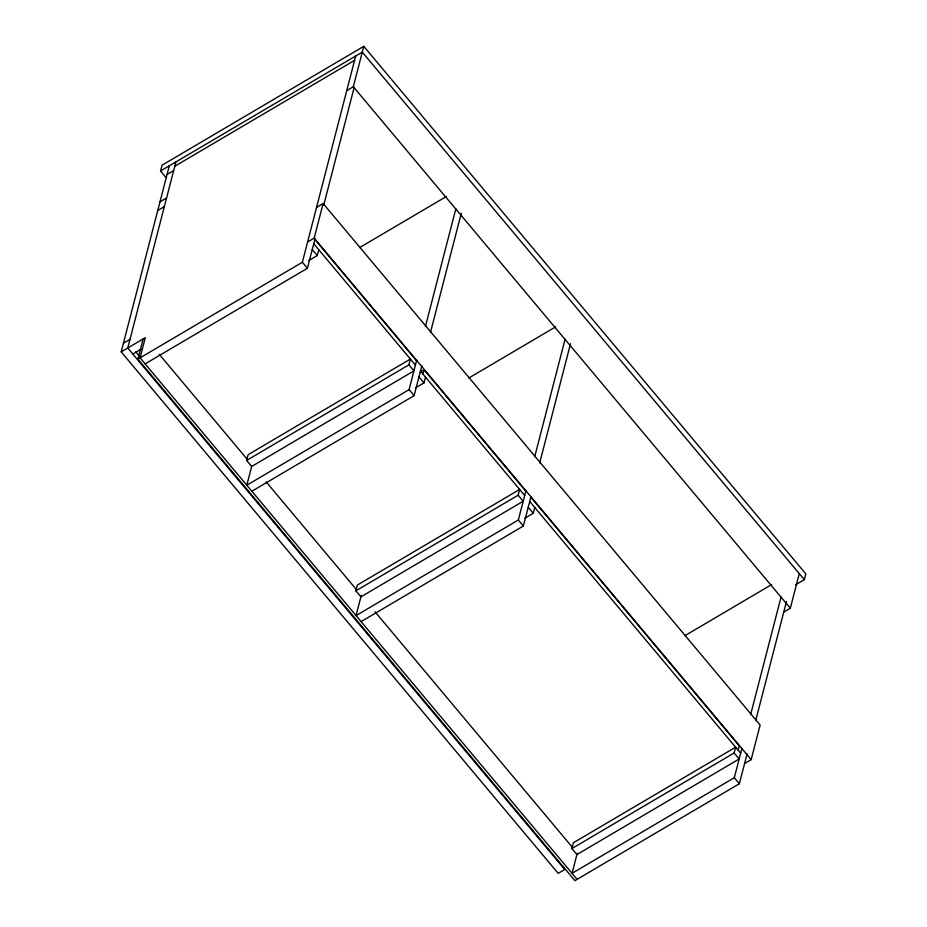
<?xml version="1.0" encoding="UTF-8"?>
<svg xmlns="http://www.w3.org/2000/svg" width="927" height="927" viewBox="0 0 927 927"><rect width="100%" height="100%" fill="white"/><g stroke="black" fill="none" stroke-linecap="round" stroke-linejoin="round"><path stroke-width="1.39" d="M166.107 177.636L160.533 170.985L162.028 165.215L363.766 46.35L805.806 573.871L804.323 579.642L795.598 584.775M175.887 161.947L127.764 347.996L564.763 869.503L558.193 873.373L121.194 351.878L169.305 165.817M747.104 753.813L739.364 783.744L574.891 880.65L137.891 359.143L143.117 338.958M246.628 460.452L248.112 454.682L410.383 359.073L408.9 364.844L246.628 460.452L251.669 466.478L413.94 370.858L408.9 364.844M137.891 359.143L302.364 262.248L355.701 55.991M251.692 466.374L246.814 485.227L409.085 389.607L416.698 360.163M307.59 242.005L314.172 238.123L323.129 203.511L760.128 725.018L751.171 759.63L744.59 763.5M346.744 90.614L353.326 86.732L363.766 46.35M145.133 363.871L307.405 268.262L315.018 238.818M323.72 205.157L354.184 87.37M308.621 260.638L317.289 255.528L318.784 249.757M355.875 590.835L357.37 585.064L519.641 489.456L518.147 495.215L355.875 590.835L360.916 596.849L523.187 501.24L518.147 495.215M425.412 326.513L455.864 208.726M361.287 595.401L356.061 615.598L518.344 519.989L525.957 490.545M251.854 491.24L414.126 395.632L421.75 366.177M430.452 332.526L461.275 213.337M422.99 374.114L424.114 369.792L525.794 491.136M415.354 388.007L424.021 382.897L425.516 377.127M534.659 456.884L565.122 339.097M361.113 621.611L523.384 526.003L530.997 496.559M539.699 462.909L570.522 343.708M524.601 518.378L533.268 513.268L534.763 507.498M571.855 848.576L573.338 842.805L735.621 747.197L734.126 752.967L571.855 848.576L576.895 854.59L739.167 758.981L734.126 752.967M577.266 853.153L572.04 873.338L734.311 777.73L741.936 748.286M738.135 750.198L739.259 745.876L530.835 497.162M750.638 714.624L781.102 596.837M755.679 720.65L786.502 601.461M783.744 612.11L790.325 608.239L799.283 573.616M160.533 170.985L362.283 52.121L804.323 579.642M174.763 166.269L354.577 60.325M167.069 174.473L173.65 170.591M159.977 201.877L166.559 197.996M157.741 210.533L164.322 206.651M316.547 207.381L323.129 203.511M123.43 343.222L130 339.34M121.194 351.878L145.307 337.66L140.093 357.857L577.092 879.352M132.804 354.021L140.997 349.189M359.618 247.602L446.432 196.454M420.394 371.982L424.114 369.792M468.865 377.984L555.679 326.837M684.844 635.725L771.658 584.578M353.326 86.732L790.325 608.239M314.172 238.123L751.171 759.63M314.867 239.421L416.547 360.765M313.743 243.743L415.435 365.087M420.476 371.113L524.682 495.47M529.723 501.484L740.661 753.211M312.248 249.514L317.289 255.528M418.981 376.883L424.021 382.897M528.228 507.254L533.268 513.268M302.364 262.248L307.405 268.262M409.085 389.607L414.126 395.632M518.344 519.989L523.384 526.003M734.311 777.73L739.364 783.744M159.259 354.311L247.59 459.722M266.176 481.913L356.374 589.537M374.971 611.727L572.086 846.965M135.782 351.901L139.479 356.304"/></g></svg>
